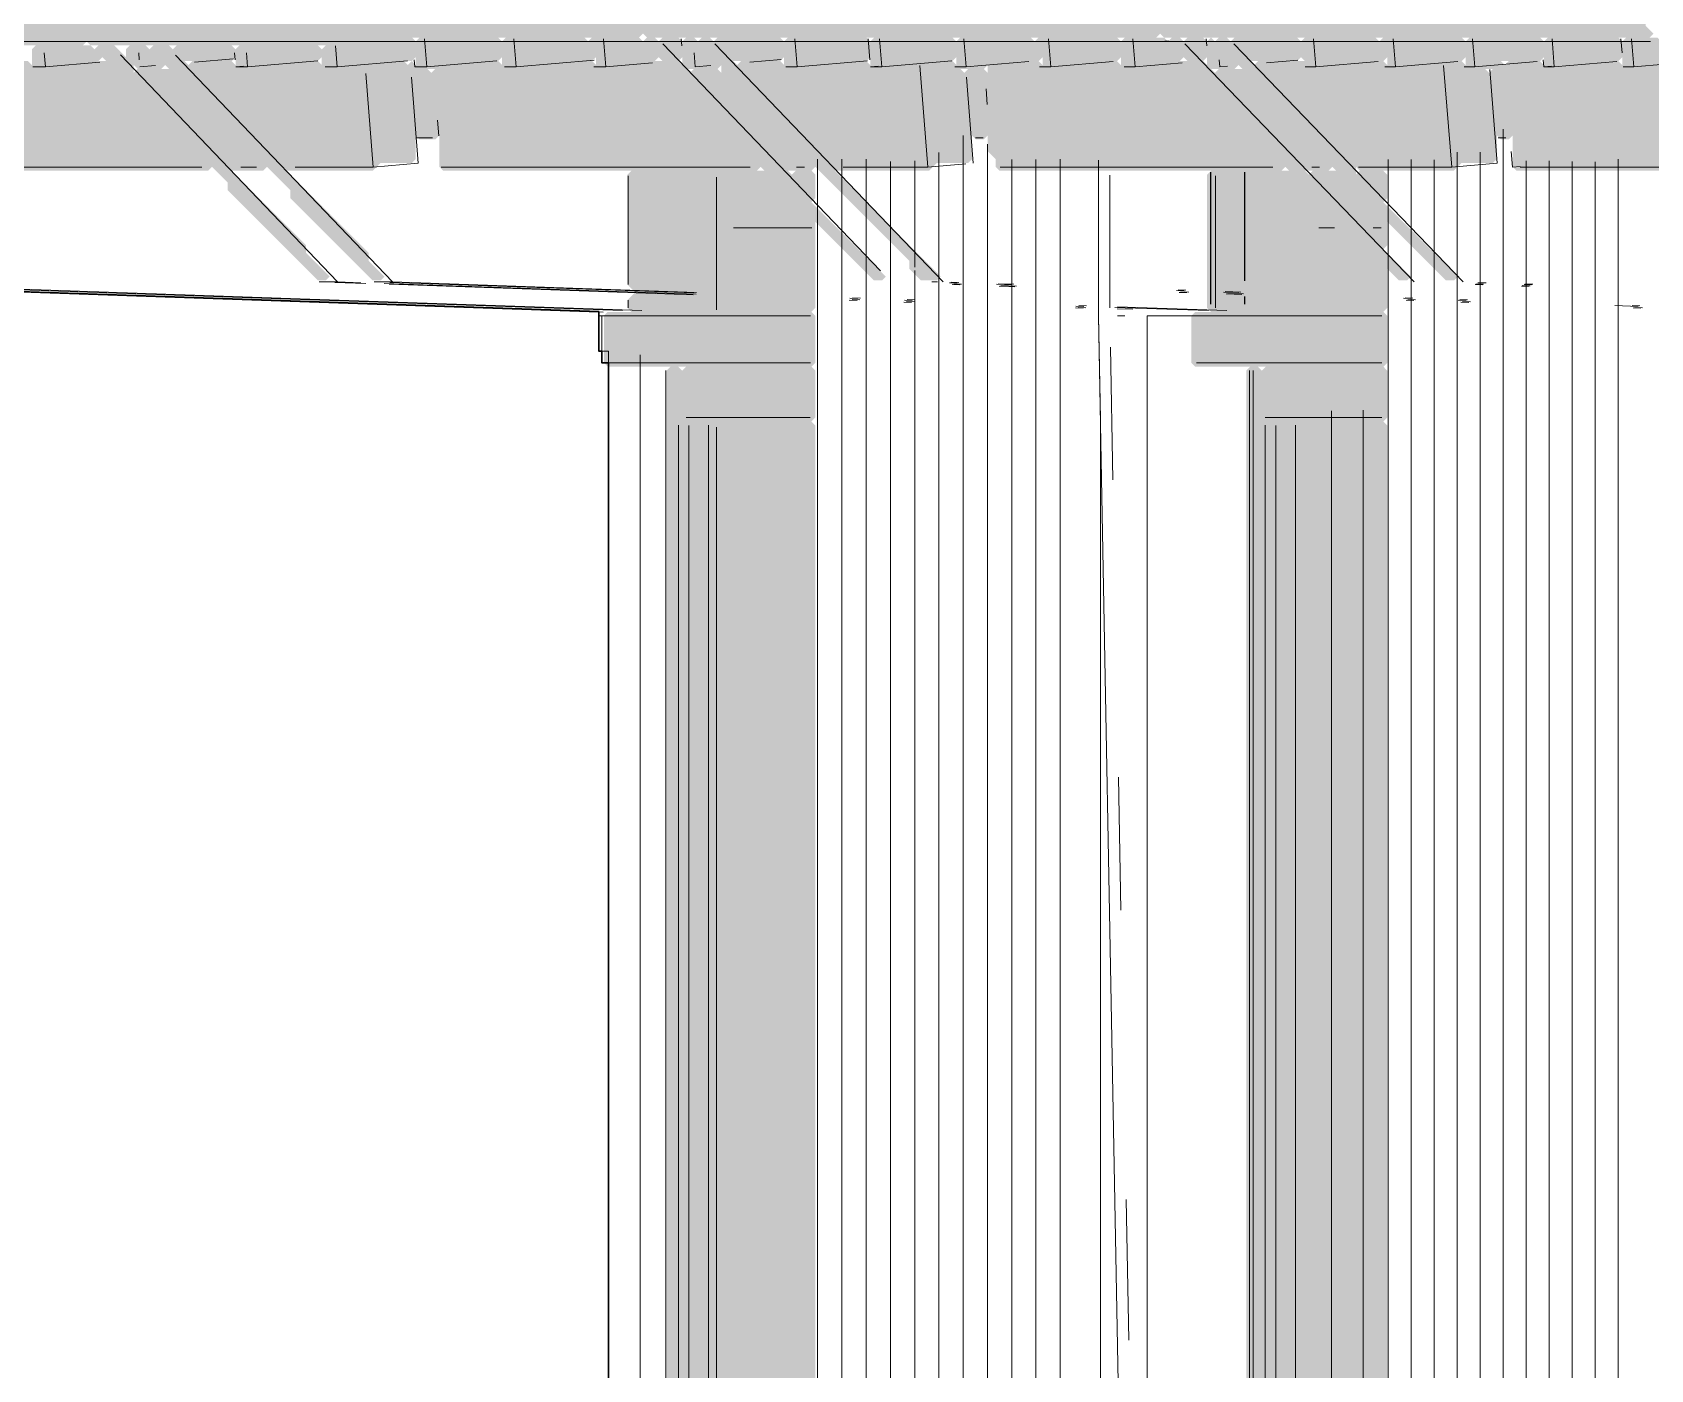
# Model space of a CAD drawing. Header units: millimetres. Extents: x 0 to 84100, y 0 to 59400.
# Drawn here: x 22121 to 24186, y 31793 to 33500 of the extents above; entities that cross this region are included whole.
import ezdxf

# ---------------------------------------------------------------- set-up
doc = ezdxf.new("R2010")
doc.units = ezdxf.units.MM
for name, color, linetype, lineweight in [('09_立面の外形', 7, 'Continuous', 30), ('10_見えがかり', 7, 'Continuous', 13), ('12_見えがかり（ガラス）', 5, 'Continuous', 9)]:
    doc.layers.add(name, color=color, linetype=linetype, lineweight=lineweight)

msp = doc.modelspace()

# ---------------------------------------------------------------- hatches: boundary and pattern name
at = {"layer": '10_見えがかり', "true_color": 0xbdbdbd}
for points in [[(22260.3, 33558.1), (22255.3, 33553.1), (22195.3, 33553.1), (22190.3, 33548.1), (22190.3, 33488.1), (22185.3, 33483.1), (21455.3, 33483.1), (21450.3, 33488.1), (21450.3, 33528.1), (21440.3, 33538.1), (21440.3, 33548.1), (21445.3, 33553.1), (21515.3, 33553.1), (21525.3, 33563.1), (22255.3, 33563.1)], [(22970.3, 33558.1), (22965.3, 33553.1), (22895.3, 33553.1), (22890.3, 33548.1), (22890.3, 33508.1), (22900.3, 33498.1), (22895.3, 33493.1), (22515.3, 33493.1), (22505.3, 33483.1), (22195.3, 33483.1), (22190.3, 33488.1), (22190.3, 33548.1), (22195.3, 33553.1), (22255.3, 33553.1), (22265.3, 33563.1), (22965.3, 33563.1)], [(23630.3, 33558.1), (23625.3, 33553.1), (23565.3, 33553.1), (23560.3, 33548.1), (23560.3, 33498.1), (23555.3, 33493.1), (22905.3, 33493.1), (22890.3, 33508.1), (22890.3, 33548.1), (22895.3, 33553.1), (22965.3, 33553.1), (22975.3, 33563.1), (23625.3, 33563.1)], [(24260.3, 33558.1), (24255.3, 33553.1), (24185.3, 33553.1), (24180.3, 33548.1), (24180.3, 33508.1), (24190.3, 33498.1), (24185.3, 33493.1), (23565.3, 33493.1), (23560.3, 33498.1), (23560.3, 33548.1), (23565.3, 33553.1), (23625.3, 33553.1), (23635.3, 33563.1), (24255.3, 33563.1)], [(22610.3, 33488.1), (22610.3, 33468.1), (22605.3, 33463.1), (22545.3, 33463.1), (22535.3, 33453.1), (22495.3, 33453.1), (22490.3, 33458.1), (22490.3, 33478.1), (22495.3, 33483.1), (22505.3, 33483.1), (22515.3, 33493.1), (22605.3, 33493.1)], [(22720.3, 33488.1), (22720.3, 33468.1), (22715.3, 33463.1), (22655.3, 33463.1), (22645.3, 33453.1), (22615.3, 33453.1), (22610.3, 33458.1), (22610.3, 33488.1), (22615.3, 33493.1), (22715.3, 33493.1)], [(22840.3, 33478.1), (22840.3, 33468.1), (22835.3, 33463.1), (22775.3, 33463.1), (22765.3, 33453.1), (22725.3, 33453.1), (22720.3, 33458.1), (22720.3, 33488.1), (22725.3, 33493.1), (22825.3, 33493.1)], [(22915.3, 33463.1), (22885.3, 33463.1), (22875.3, 33453.1), (22845.3, 33453.1), (22840.3, 33458.1), (22840.3, 33478.1), (22830.3, 33488.1), (22835.3, 33493.1), (22895.3, 33493.1), (22920.3, 33468.1)], [(22950.3, 33468.1), (22945.3, 33463.1), (22920.3, 33488.1), (22925.3, 33493.1), (22945.3, 33493.1), (22950.3, 33488.1)], [(22995.3, 33453.1), (22955.3, 33453.1), (22950.3, 33458.1), (22950.3, 33488.1), (22955.3, 33493.1), (22965.3, 33493.1), (23000.3, 33458.1)], [(23080.3, 33468.1), (23075.3, 33463.1), (23015.3, 33463.1), (22990.3, 33488.1), (22995.3, 33493.1), (23075.3, 33493.1), (23080.3, 33488.1)], [(23190.3, 33488.1), (23190.3, 33468.1), (23185.3, 33463.1), (23135.3, 33463.1), (23125.3, 33453.1), (23085.3, 33453.1), (23080.3, 33458.1), (23080.3, 33488.1), (23085.3, 33493.1), (23185.3, 33493.1)], [(23300.3, 33488.1), (23300.3, 33468.1), (23295.3, 33463.1), (23235.3, 33463.1), (23225.3, 33453.1), (23195.3, 33453.1), (23190.3, 33458.1), (23190.3, 33488.1), (23195.3, 33493.1), (23295.3, 33493.1)], [(23400.3, 33488.1), (23400.3, 33478.1), (23410.3, 33468.1), (23405.3, 33463.1), (23345.3, 33463.1), (23335.3, 33453.1), (23305.3, 33453.1), (23300.3, 33458.1), (23300.3, 33488.1), (23305.3, 33493.1), (23395.3, 33493.1)], [(23510.3, 33488.1), (23510.3, 33468.1), (23505.3, 33463.1), (23455.3, 33463.1), (23445.3, 33453.1), (23415.3, 33453.1), (23410.3, 33458.1), (23410.3, 33468.1), (23400.3, 33478.1), (23400.3, 33488.1), (23405.3, 33493.1), (23505.3, 33493.1)], [(23585.3, 33463.1), (23565.3, 33463.1), (23555.3, 33453.1), (23515.3, 33453.1), (23510.3, 33458.1), (23510.3, 33488.1), (23515.3, 33493.1), (23565.3, 33493.1), (23590.3, 33468.1)], [(23620.3, 33468.1), (23615.3, 33463.1), (23590.3, 33488.1), (23595.3, 33493.1), (23615.3, 33493.1), (23620.3, 33488.1)], [(23655.3, 33453.1), (23625.3, 33453.1), (23620.3, 33458.1), (23620.3, 33488.1), (23625.3, 33493.1), (23660.3, 33458.1)], [(23740.3, 33468.1), (23735.3, 33463.1), (23675.3, 33463.1), (23650.3, 33488.1), (23655.3, 33493.1), (23735.3, 33493.1), (23740.3, 33488.1)], [(23840.3, 33488.1), (23840.3, 33478.1), (23850.3, 33468.1), (23845.3, 33463.1), (23795.3, 33463.1), (23785.3, 33453.1), (23755.3, 33453.1), (23740.3, 33468.1), (23740.3, 33488.1), (23745.3, 33493.1), (23835.3, 33493.1)], [(23950.3, 33488.1), (23950.3, 33468.1), (23945.3, 33463.1), (23895.3, 33463.1), (23885.3, 33453.1), (23855.3, 33453.1), (23850.3, 33458.1), (23850.3, 33468.1), (23840.3, 33478.1), (23840.3, 33488.1), (23845.3, 33493.1), (23945.3, 33493.1)], [(24050.3, 33488.1), (24050.3, 33468.1), (24045.3, 33463.1), (23995.3, 33463.1), (23985.3, 33453.1), (23955.3, 33453.1), (23950.3, 33458.1), (23950.3, 33488.1), (23955.3, 33493.1), (24045.3, 33493.1)], [(24150.3, 33488.1), (24150.3, 33468.1), (24145.3, 33463.1), (24095.3, 33463.1), (24085.3, 33453.1), (24055.3, 33453.1), (24050.3, 33458.1), (24050.3, 33488.1), (24055.3, 33493.1), (24145.3, 33493.1)], [(24210.3, 33468.1), (24205.3, 33463.1), (24195.3, 33463.1), (24185.3, 33453.1), (24155.3, 33453.1), (24150.3, 33458.1), (24150.3, 33488.1), (24155.3, 33493.1), (24195.3, 33493.1), (24210.3, 33478.1)], [(22345.3, 33323.1), (21905.3, 33323.1), (21900.3, 33328.1), (21900.3, 33378.1), (21890.3, 33388.1), (21890.3, 33448.1), (21895.3, 33453.1), (21915.3, 33453.1), (21925.3, 33463.1), (21995.3, 33463.1), (22005.3, 33453.1), (22045.3, 33453.1), (22055.3, 33463.1), (22115.3, 33463.1), (22125.3, 33453.1), (22165.3, 33453.1), (22175.3, 33463.1), (22215.3, 33463.1), (22350.3, 33328.1)], [(22210.3, 33468.1), (22205.3, 33463.1), (22175.3, 33463.1), (22165.3, 33453.1), (22125.3, 33453.1), (22120.3, 33458.1), (22120.3, 33478.1), (22125.3, 33483.1), (22195.3, 33483.1)], [(22285.3, 33453.1), (22255.3, 33453.1), (22240.3, 33468.1), (22240.3, 33478.1), (22245.3, 33483.1), (22265.3, 33483.1), (22290.3, 33458.1)], [(22380.3, 33468.1), (22375.3, 33463.1), (22315.3, 33463.1), (22300.3, 33478.1), (22305.3, 33483.1), (22375.3, 33483.1), (22380.3, 33478.1)], [(22610.3, 33428.1), (22610.3, 33338.1), (22605.3, 33333.1), (22565.3, 33333.1), (22555.3, 33323.1), (22445.3, 33323.1), (22320.3, 33448.1), (22320.3, 33458.1), (22325.3, 33463.1), (22375.3, 33463.1), (22385.3, 33453.1), (22415.3, 33453.1), (22425.3, 33463.1), (22485.3, 33463.1), (22495.3, 33453.1), (22535.3, 33453.1), (22545.3, 33463.1), (22595.3, 33463.1), (22600.3, 33458.1), (22600.3, 33438.1)], [(22490.3, 33478.1), (22490.3, 33468.1), (22485.3, 33463.1), (22425.3, 33463.1), (22415.3, 33453.1), (22385.3, 33453.1), (22380.3, 33458.1), (22380.3, 33478.1), (22385.3, 33483.1), (22485.3, 33483.1)], [(22615.3, 33453.1), (22625.3, 33453.1), (22630.3, 33448.1), (22630.3, 33428.1), (22640.3, 33418.1), (22640.3, 33368.1), (22635.3, 33363.1), (22615.3, 33363.1), (22610.3, 33368.1), (22610.3, 33428.1), (22600.3, 33438.1), (22600.3, 33458.1), (22605.3, 33463.1)], [(23020.3, 33358.1), (23050.3, 33328.1), (23045.3, 33323.1), (22885.3, 33323.1), (22645.3, 33323.1), (22640.3, 33328.1), (22640.3, 33418.1), (22630.3, 33428.1), (22630.3, 33448.1), (22635.3, 33453.1), (22645.3, 33453.1), (22655.3, 33463.1), (22715.3, 33463.1), (22725.3, 33453.1), (22765.3, 33453.1), (22775.3, 33463.1), (22835.3, 33463.1), (22845.3, 33453.1), (22875.3, 33453.1), (22885.3, 33463.1), (22925.3, 33463.1), (23020.3, 33368.1)], [(23310.3, 33418.1), (23320.3, 33408.1), (23320.3, 33338.1), (23315.3, 33333.1), (23275.3, 33333.1), (23265.3, 33323.1), (23145.3, 33323.1), (23070.3, 33398.1), (23070.3, 33408.1), (23020.3, 33458.1), (23025.3, 33463.1), (23075.3, 33463.1), (23085.3, 33453.1), (23125.3, 33453.1), (23135.3, 33463.1), (23185.3, 33463.1), (23195.3, 33453.1), (23225.3, 33453.1), (23235.3, 33463.1), (23295.3, 33463.1), (23310.3, 33448.1)], [(23630.3, 33418.1), (23720.3, 33328.1), (23715.3, 33323.1), (23635.3, 33323.1), (23355.3, 33323.1), (23350.3, 33328.1), (23350.3, 33338.1), (23340.3, 33348.1), (23340.3, 33458.1), (23345.3, 33463.1), (23405.3, 33463.1), (23415.3, 33453.1), (23445.3, 33453.1), (23455.3, 33463.1), (23505.3, 33463.1), (23515.3, 33453.1), (23555.3, 33453.1), (23565.3, 33463.1), (23595.3, 33463.1), (23630.3, 33428.1)], [(23975.3, 33453.1), (23980.3, 33448.1), (23980.3, 33408.1), (23990.3, 33398.1), (23990.3, 33338.1), (23985.3, 33333.1), (23945.3, 33333.1), (23935.3, 33323.1), (23845.3, 33323.1), (23815.3, 33323.1), (23680.3, 33458.1), (23685.3, 33463.1), (23745.3, 33463.1), (23755.3, 33453.1), (23785.3, 33453.1), (23795.3, 33463.1), (23845.3, 33463.1), (23855.3, 33453.1), (23885.3, 33453.1), (23895.3, 33463.1), (23945.3, 33463.1), (23955.3, 33453.1)], [(24000.3, 33458.1), (24000.3, 33388.1), (24010.3, 33378.1), (24010.3, 33368.1), (24005.3, 33363.1), (23995.3, 33363.1), (23990.3, 33368.1), (23990.3, 33398.1), (23980.3, 33408.1), (23980.3, 33448.1), (23995.3, 33463.1)], [(24345.3, 33323.1), (24015.3, 33323.1), (24010.3, 33328.1), (24010.3, 33378.1), (24000.3, 33388.1), (24000.3, 33458.1), (24005.3, 33463.1), (24045.3, 33463.1), (24055.3, 33453.1), (24085.3, 33453.1), (24095.3, 33463.1), (24145.3, 33463.1), (24155.3, 33453.1), (24185.3, 33453.1), (24195.3, 33463.1), (24215.3, 33463.1), (24350.3, 33328.1)], [(22415.3, 33323.1), (22375.3, 33323.1), (22250.3, 33448.1), (22255.3, 33453.1), (22295.3, 33453.1), (22420.3, 33328.1)], [(23115.3, 33323.1), (23095.3, 33323.1), (23085.3, 33323.1), (22960.3, 33448.1), (22965.3, 33453.1), (22995.3, 33453.1), (23120.3, 33328.1)], [(23340.3, 33448.1), (23340.3, 33368.1), (23335.3, 33363.1), (23325.3, 33363.1), (23320.3, 33368.1), (23320.3, 33408.1), (23310.3, 33418.1), (23310.3, 33448.1), (23315.3, 33453.1), (23335.3, 33453.1)], [(23770.3, 33338.1), (23780.3, 33328.1), (23775.3, 33323.1), (23755.3, 33323.1), (23745.3, 33323.1), (23680.3, 33388.1), (23680.3, 33398.1), (23630.3, 33448.1), (23635.3, 33453.1), (23665.3, 33453.1), (23770.3, 33348.1)], [(23625.3, 33143.1), (23620.3, 33148.1), (23620.3, 33318.1), (23625.3, 33323.1), (23635.3, 33323.1), (23630.3, 33318.1), (23630.3, 33148.1), (23635.3, 33143.1)]]:
    msp.add_hatch(color=8, dxfattribs=at).paths.add_polyline_path(points)
at = {"layer": '10_見えがかり', "true_color": 0xe9dcc4}
for points in [[(23090.3, 33318.1), (23090.3, 33308.1), (23115.3, 33283.1), (23210.3, 33188.1), (23205.3, 33183.1), (23195.3, 33183.1), (23120.3, 33258.1), (23055.3, 33323.1), (23020.3, 33358.1), (23020.3, 33368.1), (22900.3, 33488.1), (22905.3, 33493.1), (22915.3, 33493.1)], [(23070.3, 33408.1), (23070.3, 33398.1), (23280.3, 33188.1), (23275.3, 33183.1), (23255.3, 33183.1), (23240.3, 33198.1), (23240.3, 33208.1), (23000.3, 33448.1), (23000.3, 33458.1), (22970.3, 33488.1), (22975.3, 33493.1), (22985.3, 33493.1)], [(23680.3, 33398.1), (23680.3, 33388.1), (23750.3, 33318.1), (23845.3, 33223.1), (23880.3, 33188.1), (23875.3, 33183.1), (23865.3, 33183.1), (23850.3, 33198.1), (23725.3, 33323.1), (23630.3, 33418.1), (23630.3, 33428.1), (23570.3, 33488.1), (23575.3, 33493.1), (23585.3, 33493.1)], [(23810.3, 33328.1), (23810.3, 33318.1), (23845.3, 33283.1), (23940.3, 33188.1), (23935.3, 33183.1), (23925.3, 33183.1), (23850.3, 33258.1), (23785.3, 33323.1), (23770.3, 33338.1), (23770.3, 33348.1), (23630.3, 33488.1), (23635.3, 33493.1), (23645.3, 33493.1)], [(22250.3, 33458.1), (22250.3, 33448.1), (22470.3, 33228.1), (22470.3, 33218.1), (22500.3, 33188.1), (22495.3, 33183.1), (22485.3, 33183.1), (22370.3, 33298.1), (22370.3, 33308.1), (22200.3, 33478.1), (22205.3, 33483.1), (22225.3, 33483.1)], [(22320.3, 33458.1), (22320.3, 33448.1), (22550.3, 33218.1), (22550.3, 33208.1), (22570.3, 33188.1), (22565.3, 33183.1), (22555.3, 33183.1), (22450.3, 33288.1), (22450.3, 33298.1), (22270.3, 33478.1), (22275.3, 33483.1), (22295.3, 33483.1)], [(23120.3, 33138.1), (23120.3, 33078.1), (23115.3, 33073.1), (22855.3, 33073.1), (22850.3, 33078.1), (22850.3, 33138.1), (22855.3, 33143.1), (22885.3, 33143.1), (23115.3, 33143.1)], [(23850.3, 33138.1), (23850.3, 33078.1), (23845.3, 33073.1), (23605.3, 33073.1), (23600.3, 33078.1), (23600.3, 33138.1), (23605.3, 33143.1), (23635.3, 33143.1), (23845.3, 33143.1)], [(22950.3, 33068.1), (22950.3, 33008.1), (22955.3, 33003.1), (22965.3, 33003.1), (22960.3, 32998.1), (22960.3, 30788.1), (22965.3, 30783.1), (22955.3, 30783.1), (22950.3, 30778.1), (22950.3, 30698.1), (22945.3, 30693.1), (22935.3, 30693.1), (22930.3, 30698.1), (22930.3, 33068.1), (22935.3, 33073.1), (22945.3, 33073.1)], [(23120.3, 33068.1), (23120.3, 33008.1), (23115.3, 33003.1), (22965.3, 33003.1), (22955.3, 33003.1), (22950.3, 33008.1), (22950.3, 33068.1), (22955.3, 33073.1), (23115.3, 33073.1)], [(23690.3, 33068.1), (23690.3, 33008.1), (23695.3, 33003.1), (23715.3, 33003.1), (23710.3, 32998.1), (23710.3, 30788.1), (23715.3, 30783.1), (23695.3, 30783.1), (23690.3, 30778.1), (23690.3, 30698.1), (23685.3, 30693.1), (23675.3, 30693.1), (23670.3, 30698.1), (23670.3, 33068.1), (23675.3, 33073.1), (23685.3, 33073.1)], [(23850.3, 33068.1), (23850.3, 33008.1), (23845.3, 33003.1), (23715.3, 33003.1), (23695.3, 33003.1), (23690.3, 33008.1), (23690.3, 33068.1), (23695.3, 33073.1), (23845.3, 33073.1)]]:
    msp.add_hatch(color=8, dxfattribs=at).paths.add_polyline_path(points)
at = {"layer": '12_見えがかり（ガラス）', "true_color": 0xdce9f2}
for points in [[(23120.3, 33258.1), (23120.3, 33148.1), (23115.3, 33143.1), (22885.3, 33143.1), (22880.3, 33148.1), (22880.3, 33158.1), (22890.3, 33168.1), (22880.3, 33178.1), (22880.3, 33318.1), (22885.3, 33323.1), (23055.3, 33323.1)], [(23120.3, 33318.1), (23120.3, 33288.1), (23115.3, 33283.1), (23090.3, 33308.1), (23090.3, 33318.1), (23095.3, 33323.1), (23115.3, 33323.1)], [(23850.3, 33198.1), (23850.3, 33148.1), (23845.3, 33143.1), (23635.3, 33143.1), (23630.3, 33148.1), (23630.3, 33318.1), (23635.3, 33323.1), (23725.3, 33323.1)], [(23850.3, 33258.1), (23850.3, 33228.1), (23845.3, 33223.1), (23750.3, 33318.1), (23755.3, 33323.1), (23785.3, 33323.1)], [(23850.3, 33288.1), (23845.3, 33283.1), (23810.3, 33318.1), (23815.3, 33323.1), (23845.3, 33323.1), (23850.3, 33318.1)], [(23115.3, 33003.1), (23120.3, 32998.1), (23120.3, 30788.1), (23115.3, 30783.1), (22965.3, 30783.1), (22960.3, 30788.1), (22960.3, 32998.1), (22965.3, 33003.1)], [(23845.3, 33003.1), (23850.3, 32998.1), (23850.3, 30788.1), (23845.3, 30783.1), (23715.3, 30783.1), (23710.3, 30788.1), (23710.3, 32998.1), (23715.3, 33003.1)]]:
    msp.add_hatch(color=8, dxfattribs=at).paths.add_polyline_path(points)

# ---------------------------------------------------------------- linework, layer by layer
at = {"layer": '09_立面の外形'}
msp.add_lwpolyline([(22856.4, 30543.1), (22856.4, 33078.1), (22847.7, 33078.1), (22847.7, 33093.1), (22843.9, 33093.1), (22843.9, 33143), (22363.8, 33159.7), (21739.4, 33181.3), (21506.3, 33425.7), (21506.3, 33274.1), (21548.7, 33263.5), (21548.7, 33251.5), (21452.4, 33251.5), (21050.6, 33351.5), (21050.6, 33363.5), (21093, 33363.5), (21093, 33439.5), (21050.6, 33439.5), (21050.6, 33451.5), (21235.2, 33451.5)], dxfattribs=at)
at = {"layer": '10_見えがかり'}
for points in [[(22192.1, 33488.1), (21448.6, 33488.1)], [(22192.2, 33488.1), (22896.4, 33488.1)], [(22624.2, 33455.6), (22621.3, 33491.4)], [(22738.4, 33455.6), (22735.6, 33491.4)], [(22852.7, 33455.6), (22849.9, 33491.4)], [(22896.4, 33488.1), (23561.2, 33488.1)], [(22925.4, 33485), (23203.6, 33195.5)], [(22949.7, 33482.5), (22948.9, 33491.4)], [(22991.9, 33484.9), (23283.6, 33181.3)], [(23097.1, 33455.6), (23094.2, 33491.4)], [(23189.9, 33464.6), (23187.7, 33491.4)], [(23205, 33455.6), (23202.1, 33491.4)], [(23312.9, 33455.6), (23310, 33491.4)], [(23420.8, 33455.6), (23417.9, 33491.4)], [(23528.6, 33455.6), (23525.7, 33491.4)], [(23561.2, 33488.1), (23571.1, 33489)], [(23561.2, 33488.1), (24186.5, 33488.1)], [(23591.7, 33485), (23884.5, 33181.3)], [(23620, 33482.5), (23619.3, 33491.4)], [(23654.3, 33485), (23947.1, 33181.3)], [(23759.1, 33455.6), (23756.2, 33491.4)], [(23860.6, 33455.6), (23857.7, 33491.4)], [(23962.1, 33455.6), (23959.2, 33491.4)], [(24063.5, 33455.6), (24060.6, 33491.4)], [(24150, 33473.5), (24148.6, 33491.4)], [(24165, 33455.6), (24162.1, 33491.4)], [(22137.4, 33455.6), (22136, 33473.5)], [(22233.2, 33470.9), (22510.3, 33181.3)], [(22257.3, 33464.6), (22256.6, 33473.5)], [(22303.5, 33470.8), (22580.6, 33181.3)], [(22377.6, 33466), (22327.8, 33461.7)], [(22379.7, 33464.6), (22379, 33473.5)], [(22395.6, 33455.6), (22394.2, 33473.5)], [(22485.3, 33463.4), (22395.6, 33455.6)], [(22509.9, 33455.6), (22507.7, 33482.5)], [(22599.5, 33463.4), (22509.9, 33455.6)], [(22609, 33455.6), (22608.2, 33464.6)], [(22713.8, 33463.4), (22624.2, 33455.6)], [(22838.1, 33464.2), (22738.4, 33455.6)], [(22967, 33455.6), (22965.6, 33473.5)], [(23076.6, 33465.1), (23036.8, 33461.6)], [(23186.7, 33463.3), (23097.1, 33455.6)], [(23294.6, 33463.3), (23205, 33455.6)], [(23636.5, 33455.6), (23635.8, 33464.6)], [(23736.1, 33464.2), (23696.3, 33460.8)], [(24050, 33455.6), (24049.3, 33464.6)], [(22121.4, 33455.6), (22137.4, 33455.6)], [(22207.1, 33461.7), (22137.4, 33455.6)], [(22278, 33457.4), (22258.1, 33455.6)], [(22380.4, 33455.6), (22390.4, 33456.5)], [(22380.4, 33455.6), (22395.6, 33455.6)], [(22494.7, 33455.6), (22509.9, 33455.6)], [(22555.9, 33327.8), (22546.3, 33447.4)], [(22609, 33455.6), (22624.2, 33455.6)], [(22723.3, 33455.6), (22738.4, 33455.6)], [(22837.5, 33455.6), (22852.7, 33455.6)], [(22912.5, 33460.8), (22852.7, 33455.6)], [(22986.9, 33457.4), (22967, 33455.6)], [(23082.8, 33455.6), (23097.1, 33455.6)], [(23190.6, 33455.6), (23200.6, 33456.5)], [(23190.6, 33455.6), (23205, 33455.6)], [(23264, 33327.8), (23253.6, 33457.4)], [(23298.5, 33455.6), (23312.9, 33455.6)], [(23392.6, 33462.5), (23312.9, 33455.6)], [(23406.4, 33455.6), (23420.8, 33455.6)], [(23500.4, 33462.5), (23420.8, 33455.6)], [(23514.3, 33455.6), (23528.6, 33455.6)], [(23588.4, 33460.8), (23528.6, 33455.6)], [(23646.5, 33456.5), (23636.5, 33455.6)], [(23745.6, 33455.6), (23759.1, 33455.6)], [(23838.8, 33462.5), (23759.1, 33455.6)], [(23847.1, 33455.6), (23860.6, 33455.6)], [(23940.2, 33462.5), (23860.6, 33455.6)], [(23932.7, 33327.8), (23922.2, 33457.4)], [(23948.6, 33455.6), (23962.1, 33455.6)], [(24041.7, 33462.5), (23962.1, 33455.6)], [(23990.7, 33332.8), (23981.1, 33452.4)], [(24050, 33455.6), (24060, 33456.5)], [(24050, 33455.6), (24063.5, 33455.6)], [(24143.2, 33462.5), (24063.5, 33455.6)], [(24151.5, 33455.6), (24165, 33455.6)], [(24204.8, 33459), (24165, 33455.6)], [(22613.5, 33332.8), (22604.7, 33442.4)], [(23321.9, 33332.8), (23313, 33442.4)], [(23338.2, 33427.5), (23339.8, 33407.6)], [(22638, 33387.6), (22639.6, 33367.7)], [(22611.7, 33365.3), (22631.6, 33365.3)], [(23354.4, 30693.1), (23309, 30693.1), (23309, 33368)], [(23324.5, 33365.3), (23334.4, 33365.3)], [(23991.7, 33365.3), (24001.7, 33365.3)], [(24044.4, 30693.1), (23998.3, 30693.1), (23998.3, 33376.4)], [(23324.4, 30693.1), (23278.1, 30693.1), (23278.1, 33346.3)], [(23384.4, 30693.1), (23340, 30693.1), (23340, 33357.1)], [(23984.4, 30693.1), (23939.6, 30693.1), (23939.6, 33347)], [(24014.4, 30693.1), (23968.9, 30693.1), (23968.9, 33346.7)], [(24008.5, 33347.8), (24010.1, 33327.8)], [(21900, 33327.8), (22337.2, 33327.8)], [(22386.9, 33327.8), (22406.8, 33327.8)], [(22456.5, 33327.8), (22555.9, 33327.8)], [(22555.9, 33327.8), (22613.5, 33332.8)], [(22642.8, 33327.8), (23037.2, 33327.8)], [(23096.4, 33327.8), (23106.3, 33327.8)], [(23164.4, 30693.1), (23123.2, 30693.1), (23123.2, 33338)], [(23194.4, 30693.1), (23154.2, 30693.1), (23154.2, 33338.1)], [(23155.6, 33327.8), (23264, 33327.8)], [(23234.4, 30693.1), (23185.2, 30693.1), (23185.2, 33338.1)], [(23264.4, 30693.1), (23216.1, 30693.1), (23216.1, 33335)], [(23247.1, 33200.1), (23247.1, 33335.7)], [(23264, 33327.8), (23312.2, 33332)], [(23356.2, 33327.8), (23704.1, 33327.8)], [(23414.4, 30693.1), (23371, 30693.1), (23371, 33337.5)], [(23444.4, 30693.1), (23401.9, 30693.1), (23401.9, 33337.7)], [(23432.9, 30693.1), (23432.9, 33337.9)], [(23481.9, 33336.6), (23481.9, 33138.1), (23484.3, 33006.3), (23484.3, 31741.1)], [(23624.7, 33152.8), (23624.7, 33321.3)], [(23625.2, 33152.8), (23625.2, 33321.3)], [(23668, 33182.5), (23668, 33321.3)], [(23668.5, 33182.5), (23668.5, 33321.3)], [(23753.8, 33327.8), (23763.7, 33327.8)], [(23813.4, 33327.8), (23932.7, 33327.8)], [(23894.4, 30693.1), (23851.6, 30693.1), (23851.6, 33337.7)], [(23924.4, 30693.1), (23880.9, 30693.1), (23880.9, 33337.5)], [(23954.4, 30693.1), (23910.3, 30693.1), (23910.3, 33337.2)], [(23932.7, 33327.8), (23990.7, 33332.8)], [(24019.8, 33328.7), (24010.1, 33327.8)], [(24020, 33327.8), (24335.1, 33327.8)], [(24074.4, 30693.1), (24027.6, 30693.1), (24027.6, 33336)], [(24104.4, 30693.1), (24056.9, 30693.1), (24056.9, 33335.6)], [(24134.4, 30693.1), (24086.2, 30693.1), (24086.2, 33335.1)], [(24154.4, 30693.1), (24115.6, 30693.1), (24115.6, 33334.5)], [(24144.9, 30693.1), (24144.9, 33338.1)], [(22994, 33145.5), (22994, 33315)], [(23481.9, 33138.1), (23481.9, 33317.6)], [(23496.3, 33148.1), (23496.3, 33317.6)], [(23496.3, 33148.1), (23496.3, 33317.6)], [(23015.7, 33250.5), (23115.7, 33250.5)], [(23763, 33250.5), (23782.9, 33250.5)], [(23832.5, 33250.5), (23842.4, 33250.5)], [(23294.4, 30693.1), (23247.1, 30693.1), (23247.1, 33195.7)], [(21833.3, 33180.7), (22437.9, 33159.7)], [(21833.5, 33178.9), (22388.5, 33159.7)], [(21838.2, 33181.3), (22462.6, 33159.7)], [(21838.5, 33177.9), (22363.8, 33159.7)], [(22486.8, 33181.3), (22510.3, 33181.3)], [(22506.8, 33180.7), (22546.6, 33179.3)], [(22510.3, 33181.3), (22540.1, 33180.3)], [(22557.1, 33181.3), (22580.6, 33181.3)], [(22570, 33179.3), (22968.1, 33165.5)], [(22576.4, 33178.2), (22964.5, 33164.8)], [(22577, 33180.7), (22965.2, 33167.2)], [(22580.6, 33181.3), (22968.7, 33167.9)], [(23268.8, 33181.3), (23276.2, 33181.3)], [(23291.4, 33180.3), (23301.4, 33180)], [(23293.6, 33181), (23303.6, 33180.7)], [(23294.9, 33177.9), (23304.9, 33177.6)], [(23297, 33178.6), (23307, 33178.2)], [(23351.3, 33178.2), (23371.3, 33177.6)], [(23353.5, 33178.9), (23373.5, 33178.2)], [(23354.8, 33175.8), (23374.8, 33175.2)], [(23357, 33176.5), (23377, 33175.8)], [(23962.3, 33178), (23972.1, 33177.6)], [(23963.4, 33178.6), (23973.3, 33178.3)], [(23965.7, 33180), (23975.6, 33179.6)], [(23966.8, 33180.7), (23976.7, 33180.3)], [(24021.5, 33175.9), (24031.4, 33175.6)], [(24022.6, 33176.6), (24032.5, 33176.3)], [(24024.9, 33178), (24034.8, 33177.6)], [(24026, 33178.6), (24035.9, 33178.3)], [(22363.8, 33159.7), (22849.5, 33142.8)], [(22388.5, 33159.7), (22844.5, 33143.9)], [(22437.9, 33159.7), (22874, 33144.6)], [(22462.6, 33159.7), (22898.8, 33144.6)], [(23163.6, 33158), (23173.5, 33157.6)], [(23164.2, 33160.4), (23174.2, 33160)], [(23167.1, 33158.7), (23177.1, 33158.3)], [(23167.8, 33161.1), (23177.7, 33160.7)], [(23233.3, 33155.6), (23243.2, 33155.2)], [(23233.9, 33158), (23243.8, 33157.6)], [(23236.8, 33156.2), (23246.7, 33155.9)], [(23237.4, 33158.7), (23247.4, 33158.3)], [(23581.1, 33170.3), (23591.1, 33170)], [(23583.3, 33171), (23593.3, 33170.7)], [(23584.6, 33167.9), (23594.6, 33167.6)], [(23586.8, 33168.6), (23596.8, 33168.3)], [(23641.1, 33168.3), (23661, 33167.6)], [(23643.2, 33169), (23663.2, 33168.3)], [(23644.5, 33165.9), (23664.5, 33165.2)], [(23646.7, 33166.6), (23666.7, 33165.9)], [(23668, 33152.8), (23668, 33162.7)], [(23668.5, 33152.8), (23668.5, 33162.7)], [(23870.8, 33160.4), (23880.8, 33160)], [(23873, 33161.1), (23883, 33160.7)], [(23874.3, 33158), (23884.3, 33157.6)], [(23876.5, 33158.7), (23886.5, 33158.3)], [(23940.8, 33158), (23950.8, 33157.6)], [(23943, 33158.7), (23952.9, 33158.3)], [(23944.2, 33155.6), (23954.2, 33155.2)], [(23946.4, 33156.2), (23956.4, 33155.9)], [(22896.8, 30572.9), (22896.8, 30543.1), (22856.4, 30543.1), (22856.4, 33093.1), (22843.9, 33093.1), (22843.9, 33138.1), (22865.3, 33138.1)], [(23114, 33138.1), (22847.7, 33138.1)], [(22847.7, 33138.1), (22847.7, 33078.1)], [(23452.2, 33148), (23462.2, 33147.6)], [(23452.8, 33150.4), (23462.8, 33150.1)], [(23455.7, 33148.7), (23465.7, 33148.3)], [(23456.4, 33151.1), (23466.3, 33150.7)], [(23526.7, 30693.1), (23481.9, 33138.1)], [(23502.6, 33148.7), (23622, 33144.6)], [(23505.5, 33147), (23525.4, 33146.3)], [(23515.4, 33138.1), (23505.8, 33138.1)], [(23506.1, 33149.4), (23645.5, 33144.6)], [(23543.9, 30543.1), (23543.9, 33138.1)], [(23543.9, 33138.1), (23599.8, 33138.1)], [(23843.5, 33138.1), (23597, 33138.1)], [(24140.6, 33151.1), (24170.6, 33150.1)], [(24162.7, 33151.1), (24172.7, 33150.7)], [(24164, 33148), (24174, 33147.6)], [(24166.2, 33148.7), (24176.2, 33148.3)], [(23500.2, 32928.6), (23497.1, 33098.2)], [(23114, 33078.1), (22847.7, 33078.1)], [(22896.8, 33088.1), (22896.8, 30663.4)], [(23843.5, 33078.1), (23606.9, 33078.1)], [(22929.4, 30693.1), (22929.4, 33068.1)], [(23674.3, 30702.8), (23674.3, 33068.3)], [(23679.2, 33068.1), (23679.2, 30693.1)], [(23779.2, 30769.5), (23779.2, 33016.8)], [(23819.7, 33017.5), (23819.7, 30768.8)], [(22945.4, 30792.9), (22945.4, 32998.3)], [(23113.6, 33008.1), (22955.3, 33008.1)], [(22984, 32998.3), (22984, 30792.9)], [(22994, 30792.8), (22994, 32996)], [(23843.2, 33008.1), (23694.4, 33008.1)], [(23694.4, 30792.9), (23694.4, 32998.3)], [(23733.1, 30792.9), (23733.1, 32998.3)], [(23510.2, 32379.7), (23507.1, 32549.3)], [(23520.3, 31830.8), (23517, 32010.4)]]:
    msp.add_lwpolyline(points, dxfattribs=at)
at = {"layer": '12_見えがかり（ガラス）'}
for points in [[(22881.4, 33316.6), (22881.4, 33177.8)], [(23631, 33316.6), (23631, 33148.1)], [(22881.4, 33158), (22881.4, 33148.1)], [(22958.9, 32998.2), (22958.9, 30783.1)], [(23708, 32998.2), (23708, 30783.1)]]:
    msp.add_lwpolyline(points, dxfattribs=at)

doc.saveas('drawing.dxf')
